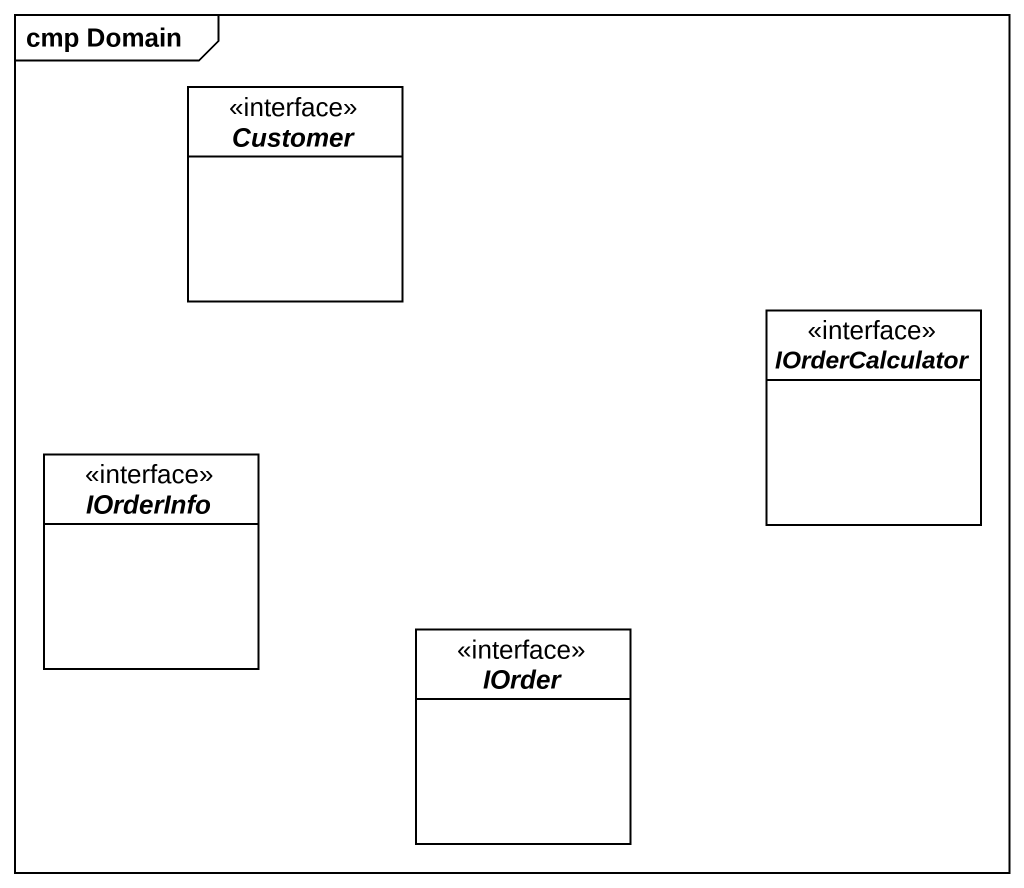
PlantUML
@startuml
mainframe cmp Domain
hide circle
hide empty members
interface Customer
interface IOrderCalculator
interface IOrderInfo
interface IOrder
@enduml
